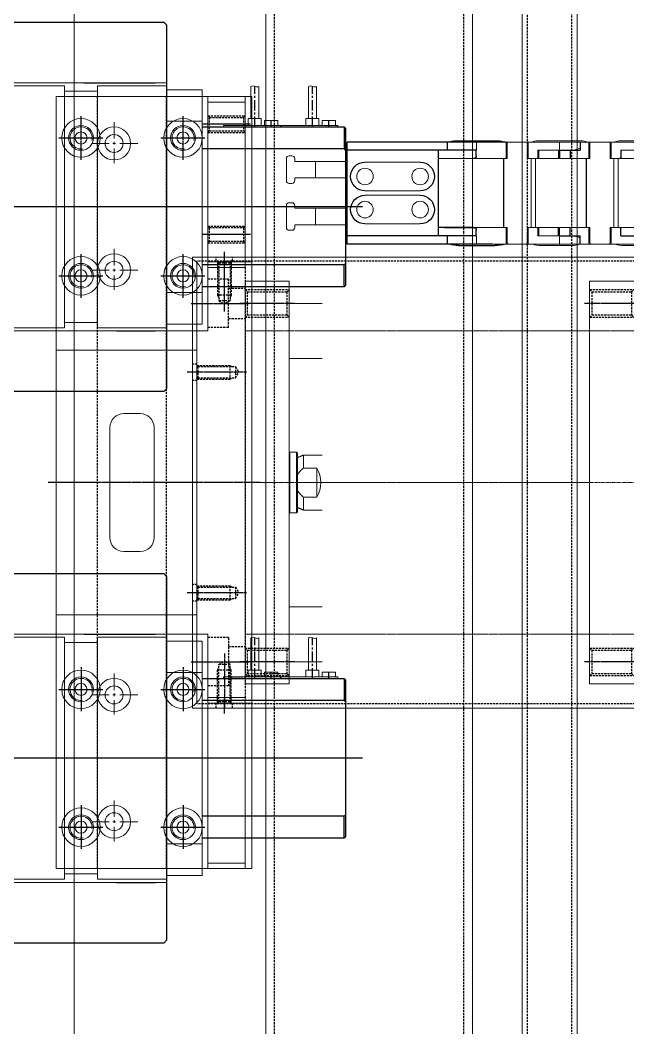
# Model space of a CAD drawing. Header units: millimetres. Extents: x -32759 to 129432, y 390 to 54305.
# Drawn here: x 12038.3 to 12258.7, y 25129.2 to 25494.6 of the extents above; entities that cross this region are included whole.
import ezdxf

# ---------------------------------------------------------------- set-up
doc = ezdxf.new("R2010")
doc.units = ezdxf.units.MM
doc.linetypes.add('CENTER', pattern=[2, 1.25, -0.25, 0.25, -0.25])
doc.linetypes.add('HIDDEN', pattern=[0.375, 0.25, -0.125])
for name, color, linetype in [('7', 31, 'Continuous'), ('CENTER', 1, 'CENTER'), ('CL', 1, 'CENTER'), ('CONTINUOUS', 7, 'Continuous'), ('HL', 2, 'HIDDEN')]:
    doc.layers.add(name, color=color, linetype=linetype)
doc.layers.add('_BODY', color=7, linetype='Continuous', lineweight=13)
doc.layers.add('_FRAME 틀', color=7, linetype='Continuous', lineweight=30)

# ---------------------------------------------------------------- blocks, each defined once
blk = doc.blocks.new('4E4TE')
at = {"ltscale": 0.5}
for p, q in [((197894.89, 18128.05), (197204.89, 18128.05)), ((197204.89, 18053.05), (197894.89, 18053.05))]:
    blk.add_line(p, q, dxfattribs=at)
at = {"layer": 'HL', "ltscale": 3}
for p, q in [((197204.89, 18124.85), (197894.89, 18124.85)), ((197204.89, 18056.25), (197894.89, 18056.25))]:
    blk.add_line(p, q, dxfattribs=at)
blk = doc.blocks.new('574534')
blk.add_blockref('4E4TE', (-3601.06, 1601.41))
blk = doc.blocks.new('5r4ywwtwt')
at = {"color": 6, "ltscale": 0.5}
for p, q in [((214731.22, 20341.99), (214731.22, 19601.99)), ((214751.22, 20321.99), (214751.22, 19621.99))]:
    blk.add_line(p, q, dxfattribs=at)
at = {"layer": 'HL', "ltscale": 3}
for p, q in [((214733.22, 20339.99), (214733.22, 19603.99)), ((214749.22, 20323.99), (214749.22, 19619.99))]:
    blk.add_line(p, q, dxfattribs=at)
blk = doc.blocks.new('6rw4w')
at = {"rotation": 90}
blk.add_blockref('5r4ywwtwt', (234436.19, -193115.66), dxfattribs=at)
blk = doc.blocks.new('67etet')
at = {"layer": 'CL', "ltscale": 0.5}
blk.add_line((232049.94, 52073.88), (232029.94, 52073.88), dxfattribs=at)
at = {"layer": 'HL', "ltscale": 3}
for p, q in [((232031.94, 52078.88), (232032.75, 52078.07)), ((232031.94, 52078.88), (232047.94, 52078.88)), ((232032.75, 52078.07), (232032.75, 52069.69)), ((232032.75, 52078.07), (232047.13, 52078.07)), ((232047.13, 52078.07), (232047.94, 52078.88)), ((232047.13, 52078.07), (232047.13, 52069.69)), ((232031.94, 52068.88), (232032.75, 52069.69)), ((232031.94, 52068.88), (232047.94, 52068.88)), ((232032.75, 52069.69), (232047.13, 52069.69)), ((232047.13, 52069.69), (232047.94, 52068.88))]:
    blk.add_line(p, q, dxfattribs=at)
blk = doc.blocks.new('tyurw')
at = {"color": 1, "ltscale": 0.5}
for p, q in [((232005.56, 52281.12), (231989.56, 52281.12)), ((231989.56, 52135.12), (231989.56, 52281.12)), ((232005.56, 52135.12), (232005.56, 52281.12)), ((232005.56, 52273.12), (232017.56, 52273.12)), ((232005.56, 52253.12), (232017.56, 52253.12)), ((232005.86, 52219.12), (232005.86, 52197.12)), ((232008.26, 52197.12), (232008.26, 52219.12)), ((232008.56, 52218.82), (232008.56, 52197.42)), ((232010.71, 52213.39), (232010.71, 52218.12)), ((232010.71, 52213.39), (232015.56, 52213.39)), ((232015.56, 52202.85), (232015.56, 52213.39)), ((232010.71, 52202.85), (232015.56, 52202.85)), ((232010.71, 52202.85), (232010.71, 52198.12)), ((232005.56, 52163.12), (232017.56, 52163.12)), ((232005.56, 52143.12), (232017.56, 52143.12)), ((232005.56, 52135.12), (231989.56, 52135.12))]:
    blk.add_line(p, q, dxfattribs=at)
at = {"linetype": 'Continuous'}
for p, q in [((232130.56, 52281.12), (232114.56, 52281.12)), ((232130.56, 52135.12), (232114.56, 52135.12))]:
    blk.add_line(p, q, dxfattribs=at)
blk.add_line((232114.56, 52135.12), (232114.56, 52281.12))
at = {"color": 2, "linetype": 'CENTER', "ltscale": 0.5}
for p, q in [((232114.56, 52263.12), (231989.56, 52263.12)), ((232113.56, 52263.12), (232382.56, 52263.12)), ((232114.56, 52208.12), (231989.56, 52208.12)), ((232114.56, 52153.12), (231989.56, 52153.12)), ((232113.56, 52153.12), (232382.56, 52153.12))]:
    blk.add_line(p, q, dxfattribs=at)
at = {"color": 2, "linetype": 'CENTER'}
blk.add_line((232112.56, 52208.12), (232313.56, 52208.12), dxfattribs=at)
at = {"color": 1, "ltscale": 0.5}
blk.add_arc((232007.06, 52208.12), 10, 328.2117, 31.7883, dxfattribs=at)
for points in [[(232005.86, 52219.12), (232005.56, 52218.82)], [(232008.26, 52219.12), (232005.86, 52219.12)], [(232008.56, 52218.82), (232008.26, 52219.12)], [(232010.71, 52218.12), (232008.56, 52217.12)], [(232017.56, 52218.12), (232010.71, 52218.12)], [(232005.86, 52197.12), (232005.56, 52197.42)], [(232008.26, 52197.12), (232005.86, 52197.12)], [(232008.56, 52197.42), (232008.26, 52197.12)], [(232010.71, 52198.12), (232008.56, 52199.12)], [(232017.56, 52198.12), (232010.71, 52198.12)]]:
    blk.add_open_spline(points, degree=1, dxfattribs=at)
for points in [[(232008.56, 52211.08), (232008.88, 52211.49), (232009.53, 52212.32), (232010.31, 52213.03), (232010.71, 52213.39)], [(232008.56, 52205.16), (232008.88, 52204.75), (232009.53, 52203.92), (232010.31, 52203.21), (232010.71, 52202.85)]]:
    blk.add_open_spline(points, degree=3, knots=[0, 0, 0, 0, 0.496173, 1, 1, 1, 1], dxfattribs=at)
for p in [(-42.38, 199.24), (-42.38, 69.24)]:
    blk.add_blockref('67etet', p, dxfattribs=at)
for p in [(82.62, 199.24), (82.62, 69.24)]:
    blk.add_blockref('67etet', p)
blk = doc.blocks.new('y85eteyey')
at = {"layer": 'CL', "ltscale": 0.5}
blk.add_line((231492.89, 52062.71), (231475.89, 52062.71), dxfattribs=at)
at = {"layer": 'HL', "ltscale": 3}
for p, q in [((231477.89, 52065.71), (231478.43, 52065.17)), ((231477.89, 52065.71), (231490.89, 52065.71)), ((231478.43, 52065.17), (231478.43, 52060.25)), ((231478.43, 52065.17), (231490.35, 52065.17)), ((231490.35, 52065.17), (231490.89, 52065.71)), ((231490.35, 52065.17), (231490.35, 52060.25)), ((231477.89, 52059.71), (231478.43, 52060.25)), ((231477.89, 52059.71), (231490.89, 52059.71)), ((231478.43, 52060.25), (231490.35, 52060.25)), ((231490.35, 52060.25), (231490.89, 52059.71))]:
    blk.add_line(p, q, dxfattribs=at)
blk = doc.blocks.new('67865646et')
for p, q in [((235239.72, 50997.34), (235217.72, 50997.34)), ((235239.72, 50941.34), (235239.72, 50999.34)), ((235239.72, 50997.34), (235239.72, 50941.34)), ((235329.72, 50941.34), (235329.72, 50999.34)), ((235329.72, 50997.34), (235329.72, 50941.34)), ((235329.72, 50997.34), (235351.72, 50997.34)), ((235242.22, 50928.34), (235242.22, 50941.34)), ((235327.22, 50941.34), (235327.22, 50928.34)), ((235242.22, 50928.34), (235327.22, 50928.34))]:
    blk.add_line(p, q)
at = {"color": 3}
for p, q in [((235240.85, 50999.34), (235240.85, 50978.34)), ((235328.6, 50999.34), (235328.6, 50978.34)), ((235240.85, 50978.34), (235328.6, 50978.34)), ((235242.77, 50978.34), (235242.77, 50966.34)), ((235326.67, 50978.34), (235326.67, 50966.34)), ((235240.85, 50966.34), (235240.85, 50941.34)), ((235240.85, 50966.34), (235328.6, 50966.34)), ((235328.6, 50966.34), (235328.6, 50941.34)), ((235253.65, 50928.34), (235253.65, 50941.34)), ((235315.79, 50928.34), (235315.79, 50941.34))]:
    blk.add_line(p, q, dxfattribs=at)
at = {"color": 1}
for p, q in [((235259.72, 50978.01), (235259.72, 50973.75)), ((235309.72, 50973.95), (235309.72, 50977.33)), ((235254.46, 50972.34), (235258.04, 50972.34)), ((235259.2, 50972.34), (235260.26, 50972.34)), ((235259.72, 50972.88), (235259.72, 50971.82)), ((235261.33, 50972.34), (235264.72, 50972.34)), ((235308.33, 50972.34), (235304.27, 50972.34)), ((235310.27, 50972.34), (235309.2, 50972.34)), ((235309.72, 50971.82), (235309.72, 50972.88)), ((235315.39, 50972.34), (235311.14, 50972.34)), ((235259.72, 50970.95), (235259.72, 50966.89)), ((235261.72, 50968.43), (235261.72, 50962.18)), ((235307.72, 50968.43), (235307.72, 50962.18)), ((235309.72, 50967.08), (235309.72, 50970.66)), ((235261.72, 50960.82), (235261.72, 50959.82)), ((235307.72, 50960.82), (235307.72, 50959.82)), ((235254.59, 50960.34), (235259.85, 50960.34)), ((235261.3, 50960.34), (235262.3, 50960.34)), ((235261.72, 50958.28), (235261.72, 50951.67)), ((235263.48, 50960.34), (235269.46, 50960.34)), ((235300.59, 50960.34), (235305.85, 50960.34)), ((235307.3, 50960.34), (235308.3, 50960.34)), ((235307.72, 50958.28), (235307.72, 50951.67)), ((235309.48, 50960.34), (235315.46, 50960.34)), ((235259.72, 50941.01), (235259.72, 50936.75)), ((235309.72, 50936.95), (235309.72, 50940.33)), ((235254.46, 50935.34), (235258.04, 50935.34)), ((235259.2, 50935.34), (235260.26, 50935.34)), ((235259.72, 50935.88), (235259.72, 50934.82)), ((235261.33, 50935.34), (235264.72, 50935.34)), ((235308.33, 50935.34), (235304.27, 50935.34)), ((235310.27, 50935.34), (235309.2, 50935.34)), ((235309.72, 50934.82), (235309.72, 50935.88)), ((235315.39, 50935.34), (235311.14, 50935.34)), ((235259.72, 50933.95), (235259.72, 50929.89)), ((235309.72, 50930.08), (235309.72, 50933.66))]:
    blk.add_line(p, q, dxfattribs=at)
at = {"color": 4, "linetype": 'Continuous'}
for p, q in [((235314.22, 50920.63), (235313.72, 50920.63)), ((235314.22, 50900.03), (235314.22, 50920.63)), ((235314.22, 50911.73), (235316.72, 50911.73)), ((235316.72, 50906.93), (235316.72, 50911.73)), ((235314.22, 50906.93), (235316.72, 50906.93)), ((235314.22, 50905.73), (235316.02, 50905.73)), ((235316.02, 50900.93), (235316.02, 50905.73)), ((235314.22, 50900.03), (235313.72, 50900.03)), ((235314.22, 50899.72), (235313.72, 50899.72)), ((235314.22, 50900.93), (235316.02, 50900.93)), ((235314.22, 50879.12), (235314.22, 50899.72)), ((235314.22, 50890.82), (235316.72, 50890.82)), ((235316.72, 50886.02), (235316.72, 50890.82)), ((235314.22, 50886.02), (235316.72, 50886.02)), ((235314.22, 50884.82), (235316.02, 50884.82)), ((235316.02, 50880.02), (235316.02, 50884.82)), ((235314.22, 50879.12), (235313.72, 50879.12)), ((235314.22, 50880.02), (235316.02, 50880.02))]:
    blk.add_line(p, q, dxfattribs=at)
at = {"color": 4, "ltscale": 2}
for points in [[(235316.72, 50910.78), (235328.37, 50910.78, -0.292983), (235328.37, 50909.12, 0.249483), (235328.37, 50907.88), (235316.72, 50907.88)], [(235316.72, 50889.87), (235328.37, 50889.87, -0.292983), (235328.37, 50888.21, 0.249483), (235328.37, 50886.97), (235316.72, 50886.97)]]:
    blk.add_lwpolyline(points, format="xyb", dxfattribs=at)
for centre, radius in [((235259.72, 50972.34), 2.2), ((235309.72, 50972.34), 2.2), ((235261.72, 50960.34), 6), ((235307.72, 50960.34), 6), ((235261.72, 50960.34), 3.25), ((235307.72, 50960.34), 3.25), ((235259.72, 50935.34), 2.2), ((235309.72, 50935.34), 2.2)]:
    blk.add_circle(centre, radius)
at = {"color": 3}
for centre, start, end in [((235259.72, 50972.34), 262.866, 193.779), ((235309.72, 50972.34), 256.221, 187.134), ((235259.72, 50935.34), 262.866, 193.779), ((235309.72, 50935.34), 256.221, 187.134)]:
    blk.add_arc(centre, 4, start, end, dxfattribs=at)
at = {"layer": '7'}
blk.add_line((235284.72, 50870.19), (235284.72, 51005.49), dxfattribs=at)
at = {"layer": 'CENTER', "color": 1, "linetype": 'CENTER', "lineweight": 25, "ltscale": 3}
for p, q in [((235313.72, 50909.33), (235328.51, 50909.33)), ((235313.72, 50903.33), (235316.02, 50903.33)), ((235313.72, 50888.42), (235328.51, 50888.42)), ((235313.72, 50882.42), (235316.02, 50882.42))]:
    blk.add_line(p, q, dxfattribs=at)
at = {"layer": 'CONTINUOUS'}
for p, q in [((235239.72, 51035.34), (235239.72, 51001.34)), ((235239.72, 51035.34), (235252.72, 51035.34)), ((235252.72, 51035.34), (235252.72, 51001.34)), ((235316.72, 51035.34), (235316.72, 51001.34)), ((235329.72, 51035.34), (235316.72, 51035.34)), ((235329.72, 51035.34), (235329.72, 51001.34))]:
    blk.add_line(p, q, dxfattribs=at)
at = {"layer": 'CONTINUOUS', "color": 7}
for p, q in [((235217.72, 50997.34), (235239.72, 50997.34)), ((235329.72, 50997.34), (235351.72, 50997.34)), ((235351.72, 50998.34), (235351.72, 50997.34))]:
    blk.add_line(p, q, dxfattribs=at)
at = {"layer": 'CONTINUOUS', "color": 1, "linetype": 'CENTER'}
blk.add_line((235284.72, 50999.34), (235284.72, 50997.34), dxfattribs=at)
at = {"layer": 'CONTINUOUS', "color": 2}
for p, q in [((235329.72, 50971.34), (235329.72, 50945.4)), ((235239.72, 50959.34), (235239.72, 50945.4))]:
    blk.add_line(p, q, dxfattribs=at)
at = {"layer": 'CONTINUOUS', "color": 3}
for p, q in [((235263.72, 50876.84), (235263.72, 50928.34)), ((235305.72, 50876.84), (235305.72, 50928.34))]:
    blk.add_line(p, q, dxfattribs=at)
at = {"layer": 'CONTINUOUS', "color": 9}
for p, q in [((235255.72, 50876.84), (235263.72, 50876.84)), ((235263.72, 50876.84), (235264.22, 50876.34)), ((235305.72, 50876.84), (235305.22, 50876.34)), ((235313.72, 50876.84), (235305.72, 50876.84))]:
    blk.add_line(p, q, dxfattribs=at)
at = {"layer": 'CONTINUOUS', "color": 7}
for points in [[(235218.72, 50999.34), (235218.22, 50999.34), (235218.22, 51000.34), (235219.22, 51001.34), (235268.22, 51001.34), (235269.22, 51000.34), (235269.22, 50999.34)], [(235350.72, 50999.34), (235351.22, 50999.34), (235351.22, 51000.34), (235350.22, 51001.34), (235301.22, 51001.34), (235300.22, 51000.34), (235300.22, 50999.34)], [(235351.72, 50997.34), (235351.72, 50942.34), (235350.72, 50941.34), (235218.72, 50941.34), (235217.72, 50942.34), (235217.72, 50997.34), (235217.72, 50998.34), (235218.72, 50999.34), (235269.22, 50999.34), (235300.22, 50999.34), (235350.72, 50999.34), (235351.72, 50998.34)]]:
    blk.add_lwpolyline(points, dxfattribs=at)
at = {"layer": 'CONTINUOUS', "color": 3}
for points in [[(235227.57, 50999.34), (235227.57, 50999.95, 0.121394), (235226.09, 51000.99), (235223.35, 51000.99, 0.121394), (235221.87, 50999.95), (235221.87, 50999.34)], [(235247.57, 50999.34), (235247.57, 50999.95, 0.121394), (235246.09, 51000.99), (235243.35, 51000.99, 0.121394), (235241.87, 50999.95), (235241.87, 50999.34)], [(235287.57, 50999.34), (235287.57, 50999.95, 0.121394), (235286.09, 51000.99), (235283.35, 51000.99, 0.121394), (235281.87, 50999.95), (235281.87, 50999.34)], [(235327.57, 50999.34), (235327.57, 50999.95, 0.121394), (235326.09, 51000.99), (235323.35, 51000.99, 0.121394), (235321.87, 50999.95), (235321.87, 50999.34)], [(235347.57, 50999.34), (235347.57, 50999.95, 0.121394), (235346.09, 51000.99), (235343.35, 51000.99, 0.121394), (235341.87, 50999.95), (235341.87, 50999.34)]]:
    blk.add_lwpolyline(points, format="xyb", dxfattribs=at)
at = {"layer": 'CONTINUOUS'}
blk.add_lwpolyline([(235313.72, 50928.34), (235313.72, 50876.84), (235313.22, 50876.34), (235256.22, 50876.34), (235255.72, 50876.84), (235255.72, 50928.34)], dxfattribs=at)
at = {"layer": 'Defpoints', "color": 0, "linetype": 'ByBlock'}
for p in [(235240.72, 50999.34), (235240.72, 50999.34), (235240.72, 50999.34), (235240.72, 50999.34), (235327.72, 50941.34), (235242.22, 50928.34), (235327.22, 50928.34)]:
    blk.add_point(p, dxfattribs=at)
for p in [(3761.83, -1034.37), (3838.83, -1034.37), (3761.83, -1054.37), (3838.83, -1054.37)]:
    blk.add_blockref('y85eteyey', p)
blk = doc.blocks.new('67irtey')
blk.add_blockref('67865646et', (-3367.47, 1812.48))
blk = doc.blocks.new('u9o4twet')
for p, q in [((252653.13, 55008.08), (252653.13, 55014.08)), ((252671.88, 55014.08), (252671.88, 55011.08)), ((252683.13, 55008.08), (252683.13, 55014.08)), ((252690.33, 55014.08), (252683.92, 55014.08)), ((252701.88, 55014.08), (252701.88, 55011.08)), ((252649.63, 55011.08), (252649.63, 55008.08)), ((252653.42, 55013.58), (252653.42, 55008.08)), ((252660.83, 55013.58), (252660.83, 55008.08)), ((252664.33, 55011.85), (252666.58, 55011.08)), ((252683.42, 55013.58), (252683.42, 55008.08)), ((252690.83, 55013.58), (252690.83, 55008.08)), ((252652.13, 54983.08), (252652.13, 55008.08)), ((252660.83, 55008.08), (252662.13, 55008.08)), ((252662.13, 54983.08), (252662.13, 55008.08)), ((252682.13, 54983.08), (252682.13, 55008.08)), ((252692.13, 54983.08), (252692.13, 55008.08)), ((252722.38, 55006.78), (252742.38, 55006.78)), ((252760.38, 55007.08), (252760.38, 55001.08)), ((252722.38, 54996.38), (252742.38, 54996.38)), ((252722.38, 54994.78), (252742.38, 54994.78)), ((252760.38, 54984.08), (252760.38, 54990.08)), ((252649.63, 54980.08), (252649.63, 54983.08)), ((252653.13, 54977.08), (252653.13, 54983.08)), ((252653.42, 54977.58), (252653.42, 54983.08)), ((252660.83, 54977.58), (252660.83, 54983.08)), ((252660.83, 54977.58), (252660.83, 54983.02)), ((252683.13, 54977.08), (252683.13, 54983.08)), ((252683.42, 54977.58), (252683.42, 54983.08)), ((252690.83, 54977.58), (252690.83, 54983.08)), ((252690.83, 54983.08), (252703.03, 54983.08)), ((252690.83, 54977.58), (252690.83, 54983.02)), ((252722.38, 54984.38), (252742.38, 54984.38)), ((252664.33, 54979.3), (252666.58, 54980.08)), ((252671.88, 54977.08), (252671.88, 54980.08)), ((252701.88, 54977.08), (252701.88, 54980.08)), ((252690.33, 54977.08), (252683.92, 54977.08))]:
    blk.add_line(p, q)
at = {"ltscale": 3}
for p, q in [((252748.88, 55007.08), (252767.88, 55007.08)), ((252767.88, 55007.08), (252767.88, 55008.08)), ((252768.88, 55009.08), (252769.88, 55009.08)), ((252770.88, 55000.08), (252770.88, 55008.08)), ((252748.88, 55001.08), (252767.88, 55001.08)), ((252767.88, 55000.08), (252767.88, 55001.08)), ((252768.88, 54999.08), (252769.88, 54999.08)), ((252768.88, 54992.08), (252769.88, 54992.08)), ((252748.88, 54990.08), (252767.88, 54990.08)), ((252767.88, 54991.08), (252767.88, 54990.08)), ((252770.88, 54991.08), (252770.88, 54983.08)), ((252748.88, 54984.08), (252767.88, 54984.08)), ((252767.88, 54984.08), (252767.88, 54983.08)), ((252768.88, 54982.08), (252769.88, 54982.08))]:
    blk.add_line(p, q, dxfattribs=at)
for centre in [(252722.38, 55001.58), (252742.38, 55001.58), (252722.38, 54989.58), (252742.38, 54989.58)]:
    blk.add_circle(centre, 3)
for centre, radius, start, end in [((252653.92, 55013.58), 0.5, 90, 180), ((252660.33, 55013.58), 0.5, 0, 90), ((252683.92, 55013.58), 0.5, 90, 180), ((252690.33, 55013.58), 0.5, 0, 90), ((252768.88, 55008.08), 1, 90, 180), ((252769.88, 55008.08), 1, 0, 90), ((252768.88, 55000.08), 1, 180, 270), ((252769.88, 55000.08), 1, 270, 0), ((252768.88, 54991.08), 1, 90, 180), ((252769.88, 54991.08), 1, 0, 90), ((252768.88, 54983.08), 1, 180, 270), ((252769.88, 54983.08), 1, 270, 0), ((252653.92, 54977.58), 0.5, 180, 270), ((252660.33, 54977.58), 0.5, 270, 0), ((252683.92, 54977.58), 0.5, 180, 270), ((252690.33, 54977.58), 0.5, 270, 0)]:
    blk.add_arc(centre, radius, start, end)
at = {"layer": '_BODY'}
for p, q in [((252541.38, 55014.08), (252671.88, 55014.08)), ((252648.49, 55014.57), (252635.28, 55014.57)), ((252651.74, 55014.17), (252651.74, 55014.08)), ((252661.13, 55014.08), (252661.13, 55008.08)), ((252678.48, 55014.57), (252665.27, 55014.57)), ((252671.88, 55011.08), (252671.88, 55014.08)), ((252671.88, 55014.08), (252701.88, 55014.08)), ((252681.74, 55014.17), (252681.74, 55014.08)), ((252691.13, 55014.08), (252691.13, 55008.08)), ((252701.88, 55011.08), (252701.88, 55014.08)), ((252636.58, 55011.08), (252649.63, 55011.08)), ((252649.63, 55008.58), (252649.63, 55011.08)), ((252671.88, 55011.08), (252679.63, 55011.08)), ((252671.88, 55011.08), (252679.63, 55011.08)), ((252679.29, 55008.08), (252679.29, 55011.08)), ((252679.63, 55008.58), (252679.63, 55011.08)), ((252630.83, 55008.08), (252650.13, 55008.08)), ((252650.13, 55008.08), (252653.42, 55008.08)), ((252650.51, 54983.08), (252650.51, 55008.08)), ((252662.01, 54983.08), (252662.01, 55008.08)), ((252662.13, 55008.08), (252680.13, 55008.08)), ((252680.13, 55008.08), (252683.42, 55008.08)), ((252680.51, 54983.08), (252680.51, 55008.08)), ((252690.83, 55008.08), (252715.88, 55008.08)), ((252692.01, 54983.08), (252692.01, 55008.08)), ((252630.83, 54983.08), (252650.13, 54983.08)), ((252649.63, 54980.08), (252649.63, 54982.58)), ((252650.13, 54983.08), (252653.42, 54983.08)), ((252650.13, 54983.08), (252653.42, 54983.08)), ((252660.83, 54983.08), (252683.42, 54983.08)), ((252661.13, 54983.08), (252661.13, 54977.08)), ((252679.29, 54980.08), (252679.29, 54983.08)), ((252679.63, 54980.08), (252679.63, 54982.58)), ((252691.13, 54983.08), (252691.13, 54977.08)), ((252636.58, 54980.08), (252649.63, 54980.08)), ((252671.88, 54977.08), (252671.88, 54980.08)), ((252671.88, 54980.08), (252679.63, 54980.08)), ((252701.88, 54977.08), (252701.88, 54980.08)), ((252541.38, 54977.08), (252671.88, 54977.08)), ((252648.49, 54976.59), (252635.28, 54976.59)), ((252651.74, 54976.98), (252651.74, 54977.08)), ((252664.34, 54976.98), (252664.34, 54977.08)), ((252678.48, 54976.59), (252667.6, 54976.59)), ((252671.88, 54977.08), (252701.88, 54977.08)), ((252681.74, 54976.98), (252681.74, 54977.08))]:
    blk.add_line(p, q, dxfattribs=at)
for centre, radius, start, end in [((252648.78, 55003.52), 11.05, 74.4707, 91.55), ((252664.98, 55001.21), 13.36, 88.7575, 105.6281), ((252678.78, 55003.52), 11.05, 74.4707, 91.55), ((252650.13, 55008.58), 0.5, 180, 270), ((252680.13, 55008.58), 0.5, 180, 270), ((252650.13, 54982.58), 0.5, 90, 180), ((252680.13, 54982.58), 0.5, 90, 180), ((252648.78, 54987.63), 11.05, 268.45, 285.5293), ((252667.3, 54987.63), 11.05, 254.4707, 271.55), ((252678.78, 54987.63), 11.05, 268.45, 285.5293)]:
    blk.add_arc(centre, radius, start, end, dxfattribs=at)
at = {"layer": '_FRAME 틀'}
for p, q in [((252664.33, 55014.08), (252664.33, 55011.08)), ((252691.33, 55014.08), (252748.88, 55014.08)), ((252712.51, 55011.08), (252712.51, 55014.08)), ((252748.88, 54977.08), (252748.88, 55014.08)), ((252649.63, 55011.08), (252649.63, 55008.08)), ((252672.24, 55011.08), (252664.33, 55011.08)), ((252668.01, 55011.08), (252668.01, 55008.08)), ((252671.78, 55011.08), (252671.78, 55008.08)), ((252672.14, 55011.08), (252672.14, 55008.08)), ((252701.88, 55011.08), (252748.88, 55011.08)), ((252702.03, 55009.08), (252702.03, 55011.08)), ((252715.88, 55011.08), (252715.88, 54980.08)), ((252649.63, 54980.08), (252649.63, 54983.08)), ((252668.01, 54980.08), (252668.01, 54983.08)), ((252671.78, 54980.08), (252671.78, 54983.08)), ((252672.14, 54980.08), (252672.14, 54983.08)), ((252702.03, 54980.08), (252702.03, 54982.08)), ((252713.38, 54983.08), (252703.03, 54983.08)), ((252703.03, 54983.08), (252715.88, 54983.08)), ((252649.63, 54980.08), (252642.24, 54980.08)), ((252671.88, 54980.08), (252664.33, 54980.08)), ((252664.33, 54977.08), (252664.33, 54980.08)), ((252701.88, 54980.08), (252748.88, 54980.08)), ((252712.51, 54977.08), (252712.51, 54980.08)), ((252696.08, 54977.08), (252748.88, 54977.08))]:
    blk.add_line(p, q, dxfattribs=at)
for centre, start, end in [((252703.03, 55009.08), 180, 270), ((252703.03, 54982.08), 90, 180)]:
    blk.add_arc(centre, 1, start, end, dxfattribs=at)
at = {"layer": 'Defpoints'}
for p, q in [((252664.33, 55014.08), (252664.33, 55011.08)), ((252708.48, 55014.57), (252695.28, 55014.57)), ((252711.74, 55014.17), (252711.74, 55014.08)), ((252664.33, 54977.08), (252664.33, 54980.08)), ((252708.48, 54976.58), (252695.28, 54976.58)), ((252711.74, 54976.98), (252711.74, 54977.07))]:
    blk.add_line(p, q, dxfattribs=at)
for centre, radius, start, end in [((252694.98, 55001.21), 13.36, 88.7575, 105.6281), ((252708.78, 55003.52), 11.05, 74.4707, 91.55), ((252722.38, 55001.58), 5.2, 90, 270), ((252742.38, 55001.58), 5.2, 270, 90), ((252722.38, 54989.58), 5.2, 90, 270), ((252742.38, 54989.58), 5.2, 270, 90), ((252694.98, 54989.94), 13.36, 254.3719, 271.2425), ((252708.78, 54987.63), 11.05, 268.45, 285.5293)]:
    blk.add_arc(centre, radius, start, end, dxfattribs=at)
blk = doc.blocks.new('yiretrj')
at = {"ltscale": 0.5}
for radius in [7, 4.5]:
    blk.add_circle((243304.27, 51259.9), radius, dxfattribs=at)
at = {"layer": 'CL', "ltscale": 0.5}
for p, q in [((243304.27, 51251.9), (243304.27, 51267.9)), ((243312.27, 51259.9), (243296.27, 51259.9))]:
    blk.add_line(p, q, dxfattribs=at)
blk = doc.blocks.new('89IO')
at = {"layer": 'CL', "ltscale": 0.5}
blk.add_line((255501.09, 51221.64), (255501.09, 51242.64), dxfattribs=at)
at = {"layer": 'HL', "ltscale": 3}
for p, q in [((255495.59, 51235.14), (255495.59, 51241.14)), ((255506.59, 51235.14), (255506.59, 51241.14)), ((255509.84, 51235.14), (255492.34, 51235.14)), ((255492.34, 51235.14), (255492.34, 51227.64)), ((255509.84, 51235.14), (255509.84, 51227.64))]:
    blk.add_line(p, q, dxfattribs=at)
blk = doc.blocks.new('y8oeryr')
at = {"layer": 'CL', "ltscale": 0.5}
blk.add_line((255899, 50444.62), (255881.5, 50444.62), dxfattribs=at)
at = {"layer": 'HL', "ltscale": 3}
for p, q in [((255883.5, 50447.62), (255884.04, 50447.08)), ((255883.5, 50447.62), (255897, 50447.62)), ((255884.04, 50447.08), (255884.04, 50442.16)), ((255884.04, 50447.08), (255896.46, 50447.08)), ((255896.46, 50447.08), (255897, 50447.62)), ((255896.46, 50447.08), (255896.46, 50442.16)), ((255883.5, 50441.62), (255884.04, 50442.16)), ((255884.04, 50442.16), (255896.46, 50442.16)), ((255896.46, 50442.16), (255897, 50441.62)), ((255883.5, 50441.62), (255897, 50441.62))]:
    blk.add_line(p, q, dxfattribs=at)
blk = doc.blocks.new('uoe45ey')
at = {"layer": 'CL', "ltscale": 0.5}
blk.add_line((255465.57, 51098.65), (255445.57, 51098.65), dxfattribs=at)
at = {"layer": 'HL', "ltscale": 3}
for p, q in [((255447.57, 51101.15), (255448, 51100.72)), ((255447.57, 51101.15), (255459.57, 51101.15)), ((255448, 51100.72), (255448, 51096.59)), ((255448, 51100.72), (255461.64, 51100.72)), ((255459.57, 51101.15), (255459.57, 51096.15)), ((255459.57, 51101.15), (255460.32, 51100.72)), ((255461.64, 51100.72), (255461.64, 51096.59)), ((255461.64, 51100.72), (255462.83, 51098.65)), ((255447.57, 51096.15), (255448, 51096.59)), ((255447.57, 51096.15), (255459.57, 51096.15)), ((255448, 51096.59), (255461.64, 51096.59)), ((255459.57, 51096.15), (255460.32, 51096.59)), ((255461.64, 51096.59), (255462.83, 51098.65))]:
    blk.add_line(p, q, dxfattribs=at)
blk = doc.blocks.new('y8fthe')
at = {"ltscale": 0.5}
for p, q in [((255426.09, 51172.64), (255426.09, 51243.64)), ((255706.09, 51243.64), (255426.09, 51243.64)), ((255486.09, 51227.64), (255486.09, 51243.64)), ((255646.09, 51227.64), (255646.09, 51243.64)), ((255706.09, 51172.64), (255706.09, 51243.64)), ((255488.09, 51241.14), (255426.09, 51241.14)), ((255428.09, 51227.64), (255428.09, 51241.14)), ((255488.09, 51227.64), (255488.09, 51241.14)), ((255644.09, 51241.14), (255706.09, 51241.14)), ((255644.09, 51227.64), (255644.09, 51241.14)), ((255704.09, 51227.64), (255704.09, 51241.14)), ((255511.09, 51227.64), (255426.09, 51227.64)), ((255511.09, 51227.64), (255511.09, 51172.64)), ((255621.09, 51227.64), (255706.09, 51227.64)), ((255621.09, 51227.64), (255621.09, 51172.64)), ((255511.09, 51223.64), (255621.09, 51223.64)), ((255518.09, 51223.64), (255518.09, 51172.64)), ((255614.09, 51223.64), (255614.09, 51172.64)), ((255546.09, 51208.14), (255586.09, 51208.14)), ((255541.09, 51197.14), (255541.09, 51203.14)), ((255591.09, 51197.14), (255591.09, 51203.14)), ((255546.09, 51192.14), (255586.09, 51192.14)), ((255706.09, 51172.64), (255426.09, 51172.64))]:
    blk.add_line(p, q, dxfattribs=at)
for centre, start, end in [((255546.09, 51203.14), 90, 180), ((255586.09, 51203.14), 0, 90), ((255546.09, 51197.14), 180, 270), ((255586.09, 51197.14), 270, 0)]:
    blk.add_arc(centre, 5, start, end, dxfattribs=at)
at = {"layer": 'CL', "ltscale": 0.5}
blk.add_line((255566.09, 51246.64), (255566.09, 51169.64), dxfattribs=at)
at = {"layer": 'HL', "ltscale": 3}
for p, q in [((255488.09, 51241.14), (255644.09, 51241.14)), ((255706.09, 51212.64), (255426.09, 51212.64)), ((255706.09, 51187.64), (255426.09, 51187.64))]:
    blk.add_line(p, q, dxfattribs=at)
at = {"rotation": 90}
for name, p in [('y8oeryr', (305880.71, -204655.86)), ('y8oeryr', (305920.71, -204655.86)), ('uoe45ey', (306624.74, -204223.93)), ('uoe45ey', (306704.74, -204223.93))]:
    blk.add_blockref(name, p, dxfattribs=at)
for name, p in [('89IO', (0, 0)), ('uoe45ey', (38.52, 134.99)), ('yiretrj', (12136.82, -41.26)), ('yiretrj', (12186.83, -41.26)), ('yiretrj', (12136.82, -78.26)), ('yiretrj', (12186.83, -78.26))]:
    blk.add_blockref(name, p)
at = {"xscale": -1}
for name, p, rotation in [('89IO', (511132.18, 0), 359.999999999855), ('yiretrj', (498945.35, -41.26), 359.9999999999479), ('yiretrj', (498995.36, -41.26), 359.9999999999479), ('yiretrj', (498945.35, -78.26), 359.9999999999479), ('yiretrj', (498995.36, -78.26), 359.9999999999479)]:
    blk.add_blockref(name, p, dxfattribs=dict(at, rotation=rotation))
blk.add_blockref('uoe45ey', (511093.66, 134.99), dxfattribs=at)
blk = doc.blocks.new('ruyerwe')
at = {"layer": 'CL', "ltscale": 0.5}
blk.add_line((256987.2, 53900.44), (256992.7, 53900.44), dxfattribs=at)
at = {"layer": 'HL', "ltscale": 3}
for p, q in [((256989.2, 53903.44), (256990.7, 53903.44)), ((256989.2, 53897.44), (256990.7, 53897.44))]:
    blk.add_line(p, q, dxfattribs=at)
blk = doc.blocks.new('yrreey')
at = {"ltscale": 0.5}
for p, q in [((256129.11, 51536.5), (256129.11, 51711.5)), ((256292.61, 51711.5), (256129.11, 51711.5)), ((256291.11, 51710), (256130.61, 51710)), ((256292.61, 51536.5), (256292.61, 51711.5)), ((256292.61, 51536.5), (256129.11, 51536.5))]:
    blk.add_line(p, q, dxfattribs=at)
at = {"layer": 'HL', "ltscale": 3}
for p, q in [((256130.61, 51536.5), (256130.61, 51710)), ((256291.11, 51536.5), (256291.11, 51710))]:
    blk.add_line(p, q, dxfattribs=at)
at = {"rotation": 90}
for p in [(310071.3, -205279.21), (310151.3, -205279.21)]:
    blk.add_blockref('ruyerwe', p, dxfattribs=at)
for p in [(-860.09, -2200.44), (-698.09, -2200.44)]:
    blk.add_blockref('ruyerwe', p)
blk = doc.blocks.new('68w3rwt')
at = {"color": 1}
for p in [(-15711.78, 1883.77), (-15511.78, 1883.77)]:
    blk.add_blockref('67irtey', p, dxfattribs=at)
for name, p, rotation in [('y8fthe', (471871.57, 105850.23), 180), ('tyurw', (164097.35, 286598.65), 270)]:
    blk.add_blockref(name, p, dxfattribs=dict(rotation=rotation))
blk.add_blockref('yrreey', (-39905.39, 2916.59))
at = {"xscale": -1, "rotation": 270}
blk.add_blockref('u9o4twet', (161414.9, -198176.8), dxfattribs=at)
blk = doc.blocks.new('sdfgsdfgcxvxbxcv')
at = {"color": 1, "ltscale": 0.5}
blk.add_line((260401.774, 137030.925), (260401.774, 141495.738), dxfattribs=at)
at = {"rotation": 90}
for name, p in [('574534', (280200.736, -55901.946)), ('6rw4w', (282199.832, -76417.324))]:
    blk.add_blockref(name, p, dxfattribs=at)
at = {"color": 0, "rotation": 90}
blk.add_blockref('68w3rwt', (315072.861, -78258.599), dxfattribs=at)

msp = doc.modelspace()

# ---------------------------------------------------------------- block references
at = {"layer": '_BODY'}
msp.add_blockref('sdfgsdfgcxvxbxcv', (-248343.91, -112719.97), dxfattribs=at)

doc.saveas('drawing.dxf')
